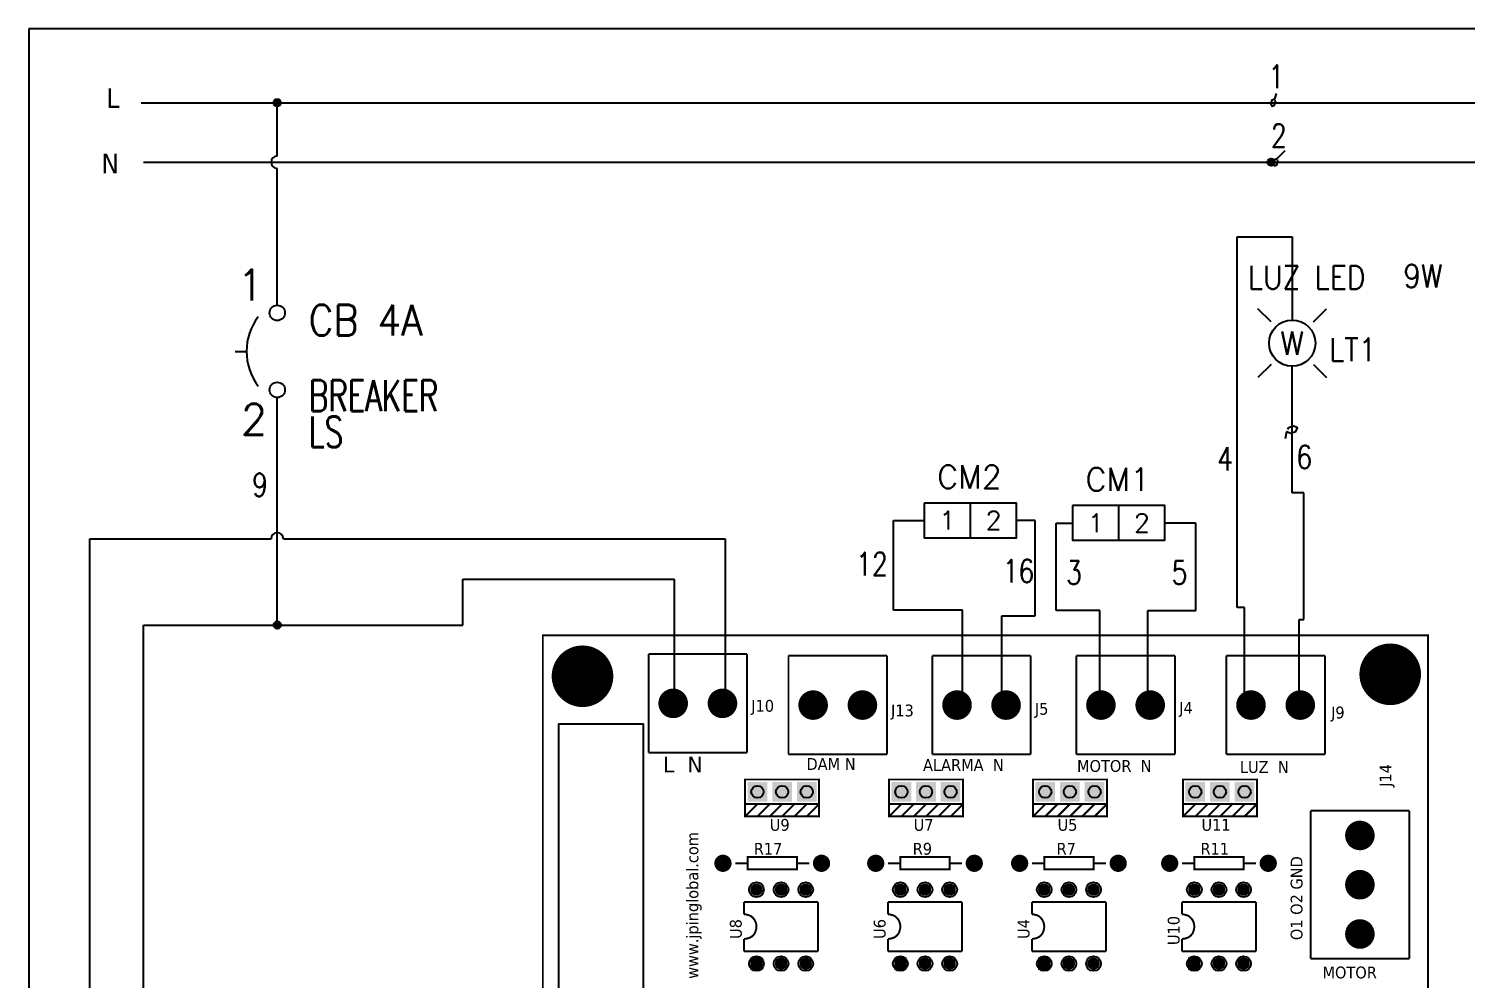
# Model space of a CAD drawing. Header units: millimetres. Extents: x 123.5 to 144.3, y 105.4 to 121.6.
# Drawn here: x 123.51 to 135.17, y 113.88 to 121.59 of the extents above; entities that cross this region are included whole.
import ezdxf
from ezdxf.enums import TextEntityAlignment as Align

# ---------------------------------------------------------------- set-up
doc = ezdxf.new("R2010")
doc.units = ezdxf.units.MM
doc.linetypes.add('HIDDEN2', pattern=[0.1875, 0.125, -0.0625])
for name, color, linetype in [('12632256', 7, 'Continuous'), ('BLK_12AWG', 7, 'Continuous'), ('DESC', 250, 'Continuous'), ('MISC', 7, 'Continuous'), ('SYMS', 7, 'Continuous'), ('TAGS', 250, 'Continuous'), ('TERMS', 250, 'Continuous'), ('WIRES', 7, 'Continuous')]:
    doc.layers.add(name, color=color, linetype=linetype)
doc.layers.add('WIRENO', color=7, linetype='Continuous', true_color=0x000000)
doc.styles.get("Standard").update_dxf_attribs({"font": 'tahoma.ttf'})
doc.styles.add('WD', font='romans.shx')

# ---------------------------------------------------------------- blocks, each defined once
blk = doc.blocks.new('WD_WNH')
at = {"linetype": 'Continuous', "style": 'WD', "width": 0.8}
blk.add_attdef('WIRENO', text='', height=0.125, dxfattribs=at).set_placement((0, 0.0625), align=Align.CENTER)
at = {"style": 'WD', "flags": 1}
for tag, p in [('W01USER', (0, 0.0781)), ('W02USER', (0, 0.0703)), ('W03USER', (0, 0.0625)), ('W04USER', (0, 0.0547)), ('W05USER', (0, 0.0469)), ('W06USER', (0, 0.0391)), ('W07USER', (0, 0.0312)), ('W08USER', (0, 0.0234)), ('W09USER', (0, 0.0156)), ('W10USER', (0, 0.0078))]:
    blk.add_attdef(tag, text='', height=0.005, dxfattribs=at).set_placement(p, align=Align.CENTER)
blk = doc.blocks.new('WDDOT')
for radius in [0.03, 0.0187, 0.00929]:
    blk.add_circle((0, 0), radius)
blk = doc.blocks.new('RPAD')
blk.add_trace([(-0.5, -0.5), (-0.5, 0.5), (0.5, -0.5), (0.5, 0.5)])
blk = doc.blocks.new('EPAD')
at = {"const_width": 0.5}
blk.add_lwpolyline([(-0.25, 0, 1), (0.25, 0, 1)], format="xyb", close=True, dxfattribs=at)
blk = doc.blocks.new('tarr')
at = {"const_width": 0.008}
for points in [[(128.3571, 111.4191), (131.9491, 111.4191), (131.9491, 115.7411), (128.3571, 115.7411), (128.3571, 111.4191)], [(128.7861, 115.6651), (128.7861, 115.2651)], [(128.7861, 115.6651), (129.1861, 115.6651)], [(129.1861, 115.6651), (129.1861, 115.2651)], [(129.3541, 115.6581), (129.3541, 115.2581)], [(129.3541, 115.6581), (129.7541, 115.6581)], [(129.7541, 115.6581), (129.7541, 115.2581)], [(129.9381, 115.6581), (129.9381, 115.2581)], [(129.9381, 115.6581), (130.3371, 115.6581)], [(130.3371, 115.6581), (130.3371, 115.2581)], [(130.5221, 115.6581), (130.5221, 115.2581)], [(130.5221, 115.6581), (130.9221, 115.6581)], [(130.9221, 115.6581), (130.9221, 115.2581)], [(131.1311, 115.6581), (131.1311, 115.2581)], [(131.1311, 115.6581), (131.5311, 115.6581)], [(131.5311, 115.6581), (131.5311, 115.2581)], [(128.7861, 115.2651), (129.1861, 115.2651)], [(129.3541, 115.2581), (129.7541, 115.2581)], [(129.9381, 115.2581), (130.3371, 115.2581)], [(130.5221, 115.2581), (130.9221, 115.2581)], [(131.1311, 115.2581), (131.5311, 115.2581)], [(129.1781, 115.0561), (129.4781, 115.0561), (129.4781, 115.1561), (129.1781, 115.1561), (129.1781, 115.0561)], [(129.7621, 115.0561), (130.0621, 115.0561), (130.0621, 115.1561), (129.7621, 115.1561), (129.7621, 115.0561)], [(130.3461, 115.0561), (130.6461, 115.0561), (130.6461, 115.1561), (130.3461, 115.1561), (130.3461, 115.0561)], [(130.9551, 115.0561), (131.2551, 115.0561), (131.2551, 115.1561), (130.9551, 115.1561), (130.9551, 115.0561)], [(129.4781, 115.0561), (129.4781, 115.0061), (129.1781, 115.0061), (129.1781, 115.0561)], [(129.2281, 115.0561), (129.1781, 115.0061)], [(129.2781, 115.0561), (129.2281, 115.0061)], [(129.3281, 115.0561), (129.2781, 115.0061)], [(129.3781, 115.0561), (129.3281, 115.0061)], [(129.4281, 115.0561), (129.3781, 115.0061)], [(129.4781, 115.0561), (129.4281, 115.0061)], [(130.0621, 115.0561), (130.0621, 115.0061), (129.7621, 115.0061), (129.7621, 115.0561)], [(129.8121, 115.0561), (129.7621, 115.0061)], [(129.8621, 115.0561), (129.8121, 115.0061)], [(129.9121, 115.0561), (129.8621, 115.0061)], [(129.9621, 115.0561), (129.9121, 115.0061)], [(130.0121, 115.0561), (129.9621, 115.0061)], [(130.0621, 115.0561), (130.0121, 115.0061)], [(130.6461, 115.0561), (130.6461, 115.0061), (130.3461, 115.0061), (130.3461, 115.0561)], [(130.3961, 115.0561), (130.3461, 115.0061)], [(130.4461, 115.0561), (130.3961, 115.0061)], [(130.4961, 115.0561), (130.4461, 115.0061)], [(130.5461, 115.0561), (130.4961, 115.0061)], [(130.5961, 115.0561), (130.5461, 115.0061)], [(130.6461, 115.0561), (130.5961, 115.0061)], [(131.2551, 115.0561), (131.2551, 115.0061), (130.9551, 115.0061), (130.9551, 115.0561)], [(131.0051, 115.0561), (130.9551, 115.0061)], [(131.0551, 115.0561), (131.0051, 115.0061)], [(131.1051, 115.0561), (131.0551, 115.0061)], [(131.1551, 115.0561), (131.1051, 115.0061)], [(131.2051, 115.0561), (131.1551, 115.0061)], [(131.2551, 115.0561), (131.2051, 115.0061)], [(131.4731, 115.0291), (131.8731, 115.0291)], [(131.4731, 115.0291), (131.4731, 114.4291)], [(131.8731, 114.4291), (131.8731, 115.0291)], [(129.1381, 114.8161), (129.1881, 114.8161)], [(129.1881, 114.7911), (129.3881, 114.7911), (129.3881, 114.8411), (129.1881, 114.8411), (129.1881, 114.7911)], [(129.3881, 114.8161), (129.4381, 114.8161)], [(129.7581, 114.8161), (129.8081, 114.8161)], [(129.8081, 114.7911), (130.0081, 114.7911), (130.0081, 114.8411), (129.8081, 114.8411), (129.8081, 114.7911)], [(130.0081, 114.8161), (130.0581, 114.8161)], [(130.3421, 114.8161), (130.3921, 114.8161)], [(130.3921, 114.7911), (130.5921, 114.7911), (130.5921, 114.8411), (130.3921, 114.8411), (130.3921, 114.7911)], [(130.5921, 114.8161), (130.6421, 114.8161)], [(130.9511, 114.8161), (131.0011, 114.8161)], [(131.0011, 114.7911), (131.2011, 114.7911), (131.2011, 114.8411), (131.0011, 114.8411), (131.0011, 114.7911)], [(131.2011, 114.8161), (131.2511, 114.8161)], [(129.1741, 114.6091), (129.1741, 114.6591)], [(129.1741, 114.6591), (129.4741, 114.6591)], [(129.4741, 114.4591), (129.4741, 114.6591)], [(129.7581, 114.6091), (129.7581, 114.6591)], [(129.7581, 114.6591), (130.0581, 114.6591)], [(130.0581, 114.4591), (130.0581, 114.6591)], [(130.3421, 114.6091), (130.3421, 114.6591)], [(130.3421, 114.6591), (130.6421, 114.6591)], [(130.6421, 114.4591), (130.6421, 114.6591)], [(130.9511, 114.6091), (130.9511, 114.6591)], [(130.9511, 114.6591), (131.2511, 114.6591)], [(131.2511, 114.4591), (131.2511, 114.6591)], [(129.2241, 114.5591), (129.2231, 114.5691), (129.2201, 114.5791), (129.2161, 114.5871), (129.2101, 114.5941), (129.2031, 114.6011), (129.1941, 114.6051), (129.1841, 114.6081), (129.1741, 114.6091)], [(129.8081, 114.5591), (129.8071, 114.5691), (129.8041, 114.5791), (129.8001, 114.5871), (129.7941, 114.5941), (129.7871, 114.6011), (129.7781, 114.6051), (129.7681, 114.6081), (129.7581, 114.6091)], [(130.3921, 114.5591), (130.3911, 114.5691), (130.3881, 114.5791), (130.3841, 114.5871), (130.3781, 114.5941), (130.3711, 114.6011), (130.3621, 114.6051), (130.3521, 114.6081), (130.3421, 114.6091)], [(131.0011, 114.5591), (131.0001, 114.5691), (130.9971, 114.5791), (130.9931, 114.5871), (130.9871, 114.5941), (130.9801, 114.6011), (130.9711, 114.6051), (130.9611, 114.6081), (130.9511, 114.6091)], [(129.2241, 114.5591), (129.2231, 114.5491), (129.2201, 114.5391), (129.2161, 114.5301), (129.2101, 114.5231), (129.2031, 114.5171), (129.1941, 114.5131), (129.1841, 114.5101), (129.1741, 114.5091)], [(129.8081, 114.5591), (129.8071, 114.5491), (129.8041, 114.5391), (129.8001, 114.5301), (129.7941, 114.5231), (129.7871, 114.5171), (129.7781, 114.5131), (129.7681, 114.5101), (129.7581, 114.5091)], [(130.3921, 114.5591), (130.3911, 114.5491), (130.3881, 114.5391), (130.3841, 114.5301), (130.3781, 114.5231), (130.3711, 114.5171), (130.3621, 114.5131), (130.3521, 114.5101), (130.3421, 114.5091)], [(131.0011, 114.5591), (131.0001, 114.5491), (130.9971, 114.5391), (130.9931, 114.5301), (130.9871, 114.5231), (130.9801, 114.5171), (130.9711, 114.5131), (130.9611, 114.5101), (130.9511, 114.5091)], [(129.1741, 114.4591), (129.1741, 114.5091)], [(129.1741, 114.4591), (129.4741, 114.4591)], [(129.7581, 114.4591), (129.7581, 114.5091)], [(129.7581, 114.4591), (130.0581, 114.4591)], [(130.3421, 114.4591), (130.3421, 114.5091)], [(130.3421, 114.4591), (130.6421, 114.4591)], [(130.9511, 114.4591), (130.9511, 114.5091)], [(130.9511, 114.4591), (131.2511, 114.4591)], [(131.4731, 114.4291), (131.8731, 114.4291)]]:
    blk.add_lwpolyline(points, dxfattribs=at)
blk.add_lwpolyline([(128.7661, 114.0601), (128.7661, 115.3811), (128.4201, 115.3811), (128.4201, 114.0601), (128.7661, 114.0601)])
for centre, radius in [((128.5181, 115.5751), 0.03), ((131.7961, 115.5831), 0.03), ((128.8861, 115.4651), 0.03), ((129.0861, 115.4651), 0.03), ((129.4541, 115.4581), 0.03), ((129.6541, 115.4581), 0.03), ((130.0381, 115.4581), 0.03), ((130.2371, 115.4581), 0.03), ((130.6221, 115.4581), 0.03), ((130.8221, 115.4581), 0.03), ((131.2311, 115.4581), 0.03), ((131.4311, 115.4581), 0.03), ((129.2281, 115.1061), 0.025), ((129.3281, 115.1061), 0.025), ((129.4281, 115.1061), 0.025), ((129.8121, 115.1061), 0.025), ((129.9121, 115.1061), 0.025), ((130.0121, 115.1061), 0.025), ((130.3961, 115.1061), 0.025), ((130.4961, 115.1061), 0.025), ((130.5961, 115.1061), 0.025), ((131.0051, 115.1061), 0.025), ((131.1051, 115.1061), 0.025), ((131.2051, 115.1061), 0.025), ((131.6731, 114.9291), 0.03), ((129.0881, 114.8161), 0.025), ((129.4881, 114.8161), 0.025), ((129.7081, 114.8161), 0.025), ((130.1081, 114.8161), 0.025), ((130.2921, 114.8161), 0.025), ((130.6921, 114.8161), 0.025), ((130.9011, 114.8161), 0.025), ((131.3011, 114.8161), 0.025), ((131.6731, 114.7291), 0.03), ((129.2241, 114.7091), 0.03), ((129.3241, 114.7091), 0.03), ((129.4241, 114.7091), 0.03), ((129.8081, 114.7091), 0.03), ((129.9081, 114.7091), 0.03), ((130.0081, 114.7091), 0.03), ((130.3921, 114.7091), 0.03), ((130.4921, 114.7091), 0.03), ((130.5921, 114.7091), 0.03), ((131.0011, 114.7091), 0.03), ((131.1011, 114.7091), 0.03), ((131.2011, 114.7091), 0.03), ((131.6731, 114.5291), 0.03), ((129.2241, 114.4091), 0.03), ((129.3241, 114.4091), 0.03), ((129.4241, 114.4091), 0.03), ((129.8081, 114.4091), 0.03), ((129.9081, 114.4091), 0.03), ((130.0081, 114.4091), 0.03), ((130.3921, 114.4091), 0.03), ((130.4921, 114.4091), 0.03), ((130.5921, 114.4091), 0.03), ((131.0011, 114.4091), 0.03), ((131.1011, 114.4091), 0.03), ((131.2011, 114.4091), 0.03)]:
    blk.add_circle(centre, radius)
for name, p, xscale, yscale in [('EPAD', (128.5181, 115.5751), 0.25, 0.25), ('EPAD', (131.7961, 115.5831), 0.25, 0.25), ('EPAD', (128.8861, 115.4651), 0.12, 0.12), ('EPAD', (129.0861, 115.4651), 0.12, 0.12), ('EPAD', (129.4541, 115.4581), 0.12, 0.12), ('EPAD', (129.6541, 115.4581), 0.12, 0.12), ('EPAD', (130.0381, 115.4581), 0.12, 0.12), ('EPAD', (130.2371, 115.4581), 0.12, 0.12), ('EPAD', (130.6221, 115.4581), 0.12, 0.12), ('EPAD', (130.8221, 115.4581), 0.12, 0.12), ('EPAD', (131.2311, 115.4581), 0.12, 0.12), ('EPAD', (131.4311, 115.4581), 0.12, 0.12), ('EPAD', (131.6731, 114.9291), 0.12, 0.12), ('EPAD', (129.0881, 114.8161), 0.07, 0.07), ('EPAD', (129.4881, 114.8161), 0.07, 0.07), ('EPAD', (129.7081, 114.8161), 0.07, 0.07), ('EPAD', (130.1081, 114.8161), 0.07, 0.07), ('EPAD', (130.2921, 114.8161), 0.07, 0.07), ('EPAD', (130.6921, 114.8161), 0.07, 0.07), ('EPAD', (130.9011, 114.8161), 0.07, 0.07), ('EPAD', (131.3011, 114.8161), 0.07, 0.07), ('EPAD', (131.6731, 114.7291), 0.12, 0.12), ('EPAD', (129.2241, 114.7091), 0.05, 0.05), ('EPAD', (129.3241, 114.7091), 0.05, 0.05), ('EPAD', (129.4241, 114.7091), 0.05, 0.05), ('EPAD', (129.8081, 114.7091), 0.05, 0.05), ('EPAD', (129.9081, 114.7091), 0.05, 0.05), ('EPAD', (130.0081, 114.7091), 0.05, 0.05), ('EPAD', (130.3921, 114.7091), 0.05, 0.05), ('EPAD', (130.4921, 114.7091), 0.05, 0.05), ('EPAD', (130.5921, 114.7091), 0.05, 0.05), ('EPAD', (131.0011, 114.7091), 0.05, 0.05), ('EPAD', (131.1011, 114.7091), 0.05, 0.05), ('EPAD', (131.2011, 114.7091), 0.05, 0.05), ('EPAD', (131.6731, 114.5291), 0.12, 0.12), ('RPAD', (129.2241, 114.4091), 0.05, 0.05), ('EPAD', (129.3241, 114.4091), 0.05, 0.05), ('EPAD', (129.4241, 114.4091), 0.05, 0.05), ('RPAD', (129.8081, 114.4091), 0.05, 0.05), ('EPAD', (129.9081, 114.4091), 0.05, 0.05), ('EPAD', (130.0081, 114.4091), 0.05, 0.05), ('RPAD', (130.3921, 114.4091), 0.05, 0.05), ('EPAD', (130.4921, 114.4091), 0.05, 0.05), ('EPAD', (130.5921, 114.4091), 0.05, 0.05), ('RPAD', (131.0011, 114.4091), 0.05, 0.05), ('EPAD', (131.1011, 114.4091), 0.05, 0.05), ('EPAD', (131.2011, 114.4091), 0.05, 0.05)]:
    blk.add_blockref(name, p, dxfattribs=dict(xscale=xscale, yscale=yscale))
at = {"xscale": 0.08, "yscale": 0.08, "rotation": 180}
for p in [(129.2281, 115.1061), (129.3281, 115.1061), (129.4281, 115.1061), (129.8121, 115.1061), (129.9121, 115.1061), (130.0121, 115.1061), (130.3961, 115.1061), (130.4961, 115.1061), (130.5961, 115.1061), (131.0051, 115.1061), (131.1051, 115.1061), (131.2051, 115.1061)]:
    blk.add_blockref('RPAD', p, dxfattribs=at)
at = {"layer": '12632256'}
for s, height, width, p in [('J10', 0.048, 1.041667, (129.2031, 115.4311)), ('J13', 0.048, 1.041667, (129.7701, 115.4121)), ('J5', 0.048, 1.041667, (130.3541, 115.4191)), ('J4', 0.048, 1.041667, (130.9401, 115.4231)), ('J9', 0.048, 1.041667, (131.5561, 115.4041)), ('L  N', 0.064, 1.09375, (128.8451, 115.1851)), ('DAM N', 0.048, 1.041667, (129.4271, 115.1951)), ('ALARMA  N', 0.048, 1.041667, (129.9001, 115.1911)), ('MOTOR  N', 0.048, 1.041667, (130.5251, 115.1871)), ('LUZ  N', 0.048, 1.041667, (131.1861, 115.1831)), ('U9', 0.048, 1.041667, (129.2781, 114.9481)), ('U7', 0.048, 1.041667, (129.8621, 114.9481)), ('U5', 0.048, 1.041667, (130.4461, 114.9481)), ('U11', 0.048, 1.041667, (131.0301, 114.9481)), ('R17', 0.048, 1.041667, (129.2131, 114.8511)), ('R9', 0.048, 1.041667, (129.8581, 114.8511)), ('R7', 0.048, 1.041667, (130.4421, 114.8511)), ('R11', 0.048, 1.041667, (131.0261, 114.8511)), ('MOTOR', 0.048, 1.041667, (131.5211, 114.3491))]:
    blk.add_text(s, height=height, dxfattribs=dict(at, width=width)).set_placement(p)
at = {"layer": '12632256', "width": 1.041667}
for s, p in [('J14', (131.8011, 115.1261)), ('www.jpinglobal.com', (128.9881, 114.3471)), ('O1 O2 GND', (131.4401, 114.5041)), ('U8', (129.1641, 114.5091)), ('U6', (129.7481, 114.5091)), ('U4', (130.3321, 114.5091)), ('U10', (130.9411, 114.4841))]:
    blk.add_text(s, height=0.048, rotation=90, dxfattribs=at).set_placement(p)
blk = doc.blocks.new('VCB1')
at = {"linetype": 'HIDDEN2'}
blk.add_line((-0.1712, 0), (-0.125, 0), dxfattribs=at)
for centre in [(0, 0.1562), (0, -0.1562)]:
    blk.add_circle(centre, 0.0312)
blk.add_arc((0.1094, 0), 0.2344, 143.1301, 216.8699)
at = {"style": 'WD'}
for tag, p, width in [('INST', (0.2188, 0.3883), 0.7), ('LOC', (0.2188, 0.2188), 0.7), ('TAG1', (0.1269, 0.0644), 0.9), ('XREF', (0.1287, -0.09), 0.7), ('DESC1', (0.1287, -0.242), 0.7), ('DESC2', (0.1287, -0.3893), 0.7)]:
    blk.add_attdef(tag, p, '', height=0.125, dxfattribs=dict(at, width=width))
at = {"linetype": 'Continuous', "style": 'WD'}
for tag, height, flags, p in [('TERM01', 0.125, 8, (-0.055, 0.2066)), ('MFG', 0.01, 9, (-0.1421, -0.0881)), ('CAT', 0.01, 9, (-0.1421, -0.0731))]:
    blk.add_attdef(tag, text='', height=height, dxfattribs=dict(at, flags=flags)).set_placement(p, align=Align.RIGHT)
at = {"style": 'WD', "width": 0.7}
blk.add_attdef('RATING1', text='', height=0.125, dxfattribs=at).set_placement((-0.1875, 0.0625), align=Align.RIGHT)
at = {"color": 7, "style": 'WD', "flags": 1}
for tag, p in [('X2TERM01', (0, 0.1875)), ('X8TERM02', (0, -0.1875))]:
    blk.add_attdef(tag, p, '', height=0.0125, dxfattribs=at)
at = {"color": 7, "style": 'WD'}
for tag, p in [('X4LINK', (-0.25, 0)), ('X1LINK', (0, 0))]:
    blk.add_attdef(tag, p, '', height=0.01, dxfattribs=at)
at = {"style": 'WD', "flags": 9}
for tag, p in [('FAMILY', (-0.1421, -0.0365)), ('CONTACT', (-0.1288, -0.1291))]:
    blk.add_attdef(tag, text='', height=0.01, dxfattribs=at).set_placement(p, align=Align.RIGHT)
at = {"linetype": 'Continuous', "style": 'WD', "flags": 9}
blk.add_attdef('ASSYCODE', text='', height=0.01, dxfattribs=at).set_placement((-0.1533, -0.1061), align=Align.CENTER)
at = {"linetype": 'Continuous', "style": 'WD', "flags": 8}
blk.add_attdef('TERM02', text='', height=0.125, dxfattribs=at).set_placement((-0.0407, -0.2134), align=Align.TOP_RIGHT)
blk = doc.blocks.new('VLT1W')
for p, q in [((-0.1149, 0.1149), (-0.1856, 0.1856)), ((0.1149, 0.1149), (0.1856, 0.1856)), ((-0.1149, -0.1149), (-0.1856, -0.1856)), ((0.1149, -0.1149), (0.1856, -0.1856))]:
    blk.add_line(p, q)
blk.add_circle((0, 0), 0.125)
at = {"linetype": 'Continuous', "style": 'WD'}
for tag, height, flags, p in [('TERM01', 0.125, 8, (-0.0312, 0.2188)), ('MFG', 0.01, 9, (-0.2211, -0.1494)), ('CAT', 0.01, 9, (-0.2211, -0.1343))]:
    blk.add_attdef(tag, text='', height=height, dxfattribs=dict(at, flags=flags)).set_placement(p, align=Align.RIGHT)
at = {"style": 'WD', "flags": 1}
for tag, p in [('X2TERM01', (0, 0.125)), ('X8TERM02', (0, -0.125))]:
    blk.add_attdef(tag, p, '', height=0.0125, dxfattribs=at)
at = {"style": 'WD'}
blk.add_attdef('COLOR', text='', height=0.125, dxfattribs=at).set_placement((0, 0), align=Align.MIDDLE)
for tag, p, width in [('TAG1', (0.2, -0.0979), 0.9), ('DESC1', (-0.256, -0.9315), 0.9), ('WDTAGALT', (-0.25, -1.25), 0.7)]:
    blk.add_attdef(tag, p, '', height=0.125, dxfattribs=dict(at, width=width))
at = {"linetype": 'Continuous', "style": 'WD', "flags": 9}
blk.add_attdef('ASSYCODE', text='', height=0.01, dxfattribs=at).set_placement((-0.2399, -0.0934), align=Align.CENTER)
at = {"style": 'WD', "flags": 9}
blk.add_attdef('FAMILY', text='', height=0.01, dxfattribs=at).set_placement((-0.2191, -0.1166), align=Align.RIGHT)
at = {"style": 'WD'}
for tag, width, p in [('INST', 0.7, (0.2812, -0.1471)), ('LOC', 0.7, (0.2812, -0.3167)), ('DESC2', 0.9, (-0.256, -0.9627))]:
    blk.add_attdef(tag, text='', height=0.125, dxfattribs=dict(at, width=width)).set_placement(p, align=Align.TOP_LEFT)
at = {"linetype": 'Continuous', "style": 'WD', "flags": 8}
blk.add_attdef('TERM02', text='', height=0.125, dxfattribs=at).set_placement((-0.0312, -0.2188), align=Align.TOP_RIGHT)
blk = doc.blocks.new('WD_WNV')
at = {"style": 'WD', "flags": 1}
for tag, p in [('W01USER', (-0.0625, 0.0938)), ('W02USER', (-0.0625, 0.0859)), ('W03USER', (-0.0625, 0.0781)), ('W04USER', (-0.0625, 0.0703)), ('W05USER', (-0.0625, 0.0625)), ('W06USER', (-0.0625, 0.0547)), ('W07USER', (-0.0625, 0.0469)), ('W08USER', (-0.0625, 0.0391)), ('W09USER', (-0.0625, 0.0312)), ('W10USER', (-0.0625, 0.0234))]:
    blk.add_attdef(tag, text='', height=0.005, dxfattribs=at).set_placement(p, align=Align.CENTER)
at = {"linetype": 'Continuous', "style": 'WD', "width": 0.8}
blk.add_attdef('WIRENO', text='', height=0.125, dxfattribs=at).set_placement((-0.05, 0), align=Align.MIDDLE_RIGHT)
blk = doc.blocks.new('HSP1001')
blk.add_line((0, -0.0923), (0, 0.0952))
blk.add_lwpolyline([(-0.25, 0.0952), (-0.25, -0.0923), (0.25, -0.0923), (0.25, 0.0952)], close=True)
at = {"style": 'WD', "width": 0.7}
for tag, p in [('INST', (-0.0115, 1.05)), ('LOC', (-0.0115, 0.8804)), ('DESC1', (-0.0053, 0.7064)), ('DESC2', (-0.0053, 0.5252)), ('DESC3', (-0.0053, 0.3502))]:
    blk.add_attdef(tag, text='', height=0.125, dxfattribs=at).set_placement(p, align=Align.CENTER)
at = {"style": 'WD'}
blk.add_attdef('TAG1', text='', height=0.125, dxfattribs=at).set_placement((-0.0053, 0.1752), align=Align.CENTER)
at = {"style": 'WD', "width": 0.9, "flags": 8}
blk.add_attdef('TERMDESC01', text='', height=0.125, dxfattribs=at).set_placement((-0.3125, 0.05), align=Align.RIGHT)
blk.add_attdef('TERMDESC02', (0.3125, 0.05), '', height=0.125, dxfattribs=at)
at = {"style": 'WD'}
for tag, p in [('TERM01', (-0.125, 0.0014)), ('TERM02', (0.125, 0.0014))]:
    blk.add_attdef(tag, text='', height=0.1, dxfattribs=at).set_placement(p, align=Align.MIDDLE_CENTER)
at = {"style": 'WD', "flags": 1}
for tag, p, height in [('X4TERM01', (-0.25, 0.0014), 0.0125), ('MFG', (-0.1408, -0.0005), 0.01), ('X1TERM02', (0.25, 0.0014), 0.0125), ('ASSYCODE', (-0.1424, -0.0504), 0.01), ('CAT', (-0.1418, -0.0347), 0.01), ('ACE_FLAG', (-0.1408, -0.0161), 0.01), ('FAMILY', (-0.1413, -0.0656), 0.01)]:
    blk.add_attdef(tag, p, '', height=height, dxfattribs=at)
at = {"style": 'WD', "width": 0.9, "flags": 8}
blk.add_attdef('X4WIRE01', text='', height=0.125, dxfattribs=at).set_placement((-0.3125, -0.05), align=Align.TOP_RIGHT)
blk.add_attdef('X1WIRE02', text='', height=0.125, dxfattribs=at).set_placement((0.3125, -0.05), align=Align.TOP_LEFT)

msp = doc.modelspace()

# ---------------------------------------------------------------- linework, layer by layer
at = {"color": 7, "linetype": 'Continuous'}
for p, q in [((144.256, 121.59), (123.506, 121.59)), ((123.506, 121.59), (123.506, 105.405))]:
    msp.add_line(p, q, dxfattribs=at)
at = {"layer": 'BLK_12AWG'}
for p, q in [((124.418, 120.99), (142.793, 120.99)), ((125.522, 120.557), (125.522, 120.99)), ((124.438, 120.507), (142.813, 120.507)), ((125.522, 119.341), (125.522, 120.457))]:
    msp.add_line(p, q, dxfattribs=at)
msp.add_arc((125.522, 120.507), 0.05, 90, 270, dxfattribs=at)
at = {"layer": 'WIRENO'}
for points in [[(133.631, 121.065), (133.616, 121.02), (133.596, 121.01), (133.586, 120.98), (133.596, 120.961), (133.616, 120.971), (133.625, 121), (133.621, 121.01)], [(133.7, 120.6), (133.635, 120.536), (133.616, 120.526), (133.606, 120.497), (133.616, 120.477), (133.635, 120.487), (133.645, 120.517), (133.64, 120.526)], [(133.705, 118.264), (133.716, 118.322), (133.746, 118.308), (133.79, 118.322), (133.804, 118.352), (133.775, 118.366), (133.731, 118.352), (133.723, 118.337)]]:
    msp.add_lwpolyline(points, dxfattribs=at)
at = {"layer": 'WIRES'}
for p, q in [((133.314, 116.892), (133.314, 119.901)), ((133.314, 119.901), (133.761, 119.901)), ((133.761, 119.901), (133.761, 119.226)), ((133.761, 117.823), (133.761, 118.851)), ((125.523, 116.751), (125.523, 118.597)), ((133.855, 117.823), (133.761, 117.823)), ((133.855, 116.795), (133.855, 117.823)), ((130.524, 116.871), (130.524, 117.6)), ((130.524, 117.6), (130.774, 117.6)), ((131.674, 117.6), (131.524, 117.6)), ((131.674, 116.825), (131.674, 117.6)), ((131.846, 116.87), (131.846, 117.579)), ((131.846, 117.579), (131.978, 117.579)), ((132.978, 117.579), (132.728, 117.579)), ((132.978, 116.869), (132.978, 117.579)), ((124.002, 106.622), (124.002, 117.45)), ((124.002, 117.45), (125.473, 117.45)), ((125.573, 117.45), (129.158, 117.45)), ((129.158, 117.45), (129.158, 116.154)), ((127.028, 116.751), (127.028, 117.122)), ((127.028, 117.122), (128.744, 117.122)), ((128.744, 117.122), (128.744, 116.128)), ((131.084, 116.871), (130.524, 116.871)), ((131.084, 116.142), (131.084, 116.871)), ((131.405, 116.051), (131.405, 116.825)), ((131.405, 116.825), (131.674, 116.825)), ((132.199, 116.87), (131.846, 116.87)), ((132.199, 116.161), (132.199, 116.87)), ((132.59, 116.158), (132.59, 116.869)), ((132.59, 116.869), (132.978, 116.869)), ((133.374, 116.892), (133.314, 116.892)), ((133.374, 116.131), (133.374, 116.892)), ((124.436, 107.372), (124.436, 116.751)), ((124.436, 116.751), (125.523, 116.751)), ((125.523, 116.751), (127.028, 116.751)), ((133.818, 116.161), (133.818, 116.795)), ((133.818, 116.795), (133.855, 116.795))]:
    msp.add_line(p, q, dxfattribs=at)
msp.add_arc((125.523, 117.45), 0.05, 0, 180, dxfattribs=at)

# ---------------------------------------------------------------- block references
at = {"layer": 'DESC', "xscale": 2, "yscale": 2, "zscale": 2}
msp.add_blockref('tarr', (-129.036, -114.815), dxfattribs=at)
at = {"layer": 'SYMS'}
for p in [(125.522, 120.99), (133.59, 120.507), (125.523, 116.751)]:
    msp.add_blockref('WDDOT', p, dxfattribs=at)
ref = msp.add_blockref('VCB1', (125.523, 118.972), dxfattribs=dict(at, xscale=2, yscale=2, zscale=2))
ref.add_attrib('DESC2', 'LS', (125.78, 118.194), dxfattribs={"layer": 'DESC', "height": 0.25, "style": 'WD', "width": 0.7})
ref.add_attrib('DESC1', 'BREAKER', (125.78, 118.488), dxfattribs={"layer": 'DESC', "height": 0.25, "style": 'WD', "width": 0.7})
ref.add_attrib('TAG1', 'CB 4A', (125.777, 119.101), dxfattribs={"layer": 'TAGS', "height": 0.25, "style": 'WD', "width": 0.9})
ref.add_attrib('TERM02', '2', dxfattribs={"layer": 'TERMS', "linetype": 'Continuous', "height": 0.25, "style": 'WD', "flags": 8}).set_placement((125.441, 118.545), align=Align.TOP_RIGHT)
ref.add_attrib('TERM01', '1', dxfattribs={"layer": 'TERMS', "linetype": 'Continuous', "height": 0.25, "style": 'WD', "flags": 8}).set_placement((125.413, 119.386), align=Align.RIGHT)
ref = msp.add_blockref('VLT1W', (133.761, 119.039), dxfattribs=dict(at, xscale=1.5, yscale=1.5, zscale=1.5))
ref.add_attrib('TAG1', 'LT1', (134.061, 118.892), dxfattribs={"layer": 'TAGS', "height": 0.1875, "style": 'WD', "width": 0.9})
ref.add_attrib('DESC2', '9W', dxfattribs={"layer": 'DESC', "height": 0.1875, "style": 'WD', "width": 0.9}).set_placement((134.662, 119.677), align=Align.TOP_LEFT)
ref.add_attrib('DESC1', 'LUZ LED', (133.401, 119.478), dxfattribs={"layer": 'DESC', "height": 0.1875, "style": 'WD', "width": 0.9})
ref.add_attrib('COLOR', 'W', dxfattribs={"layer": 'MISC', "height": 0.188, "style": 'WD'}).set_placement((133.761, 119.039), align=Align.MIDDLE)
ref = msp.add_blockref('HSP1001', (131.149, 117.597), dxfattribs=dict(at, xscale=1.5, yscale=1.5, zscale=1.5))
ref.add_attrib('TAG1', 'CM2', dxfattribs={"layer": 'TAGS', "height": 0.1875, "style": 'WD'}).set_placement((131.141, 117.86), align=Align.CENTER)
ref.add_attrib('TERM01', '1', dxfattribs={"layer": 'TERMS', "height": 0.15, "style": 'WD'}).set_placement((130.962, 117.6), align=Align.MIDDLE_CENTER)
ref.add_attrib('TERM02', '2', dxfattribs={"layer": 'TERMS', "height": 0.15, "style": 'WD'}).set_placement((131.337, 117.6), align=Align.MIDDLE_CENTER)
ref = msp.add_blockref('HSP1001', (132.353, 117.577), dxfattribs=dict(at, xscale=1.5, yscale=1.5, zscale=1.5))
ref.add_attrib('TAG1', 'CM1', dxfattribs={"layer": 'TAGS', "height": 0.1875, "style": 'WD'}).set_placement((132.345, 117.839), align=Align.CENTER)
ref.add_attrib('TERM01', '1', dxfattribs={"layer": 'TERMS', "height": 0.15, "style": 'WD'}).set_placement((132.166, 117.579), align=Align.MIDDLE_CENTER)
ref.add_attrib('TERM02', '2', dxfattribs={"layer": 'TERMS', "height": 0.15, "style": 'WD'}).set_placement((132.541, 117.579), align=Align.MIDDLE_CENTER)
at = {"layer": 'WIRENO'}
ref = msp.add_blockref('WD_WNH', (133.576, 120.887), dxfattribs=dict(at, xscale=1.5, yscale=1.5, zscale=1.5))
ref.add_attrib('WIRENO', '1', dxfattribs={"linetype": 'Continuous', "height": 0.188, "style": 'WD', "width": 0.8}).set_placement((133.631, 121.052), align=Align.BOTTOM_CENTER)
ref = msp.add_blockref('WD_WNH', (133.597, 120.407), dxfattribs=dict(at, xscale=1.5, yscale=1.5, zscale=1.5))
ref.add_attrib('WIRENO', '2', dxfattribs={"linetype": 'Continuous', "height": 0.188, "style": 'WD', "width": 0.8}).set_placement((133.652, 120.573), align=Align.BOTTOM_CENTER)
ref = msp.add_blockref('WD_WNV', (133.761, 118.337), dxfattribs=dict(at, xscale=1.5, yscale=1.5, zscale=1.5))
ref.add_attrib('WIRENO', '6', dxfattribs={"linetype": 'Continuous', "height": 0.188, "style": 'WD', "width": 0.8}).set_placement((133.923, 118.115), align=Align.MIDDLE_RIGHT)
ref = msp.add_blockref('WD_WNH', (133.537, 119.901), dxfattribs=dict(at, xscale=1.5, yscale=1.5, zscale=1.5))
ref.add_attrib('WIRENO', '4', dxfattribs={"linetype": 'Continuous', "height": 0.188, "style": 'WD', "width": 0.8}).set_placement((133.217, 117.95), align=Align.BOTTOM_CENTER)
ref = msp.add_blockref('WD_WNH', (125.037, 117.734), dxfattribs=dict(at, xscale=1.5, yscale=1.5, zscale=1.5))
ref.add_attrib('WIRENO', '9', dxfattribs={"linetype": 'Continuous', "height": 0.188, "style": 'WD', "width": 0.8}).set_placement((125.382, 117.795), align=Align.CENTER)
ref = msp.add_blockref('WD_WNV', (130.553, 117.246), dxfattribs=dict(at, xscale=1.5, yscale=1.5, zscale=1.5))
ref.add_attrib('WIRENO', '12', dxfattribs={"linetype": 'Continuous', "height": 0.1875, "style": 'WD', "width": 0.8}).set_placement((130.478, 117.246), align=Align.MIDDLE_RIGHT)
ref = msp.add_blockref('WD_WNH', (131.539, 117.001), dxfattribs=dict(at, xscale=1.5, yscale=1.5, zscale=1.5))
ref.add_attrib('WIRENO', '16', dxfattribs={"linetype": 'Continuous', "height": 0.1875, "style": 'WD', "width": 0.8}).set_placement((131.539, 117.095), align=Align.CENTER)
ref = msp.add_blockref('WD_WNH', (131.645, 117.022), dxfattribs=dict(at, xscale=1.5, yscale=1.5, zscale=1.5))
ref.add_attrib('WIRENO', '3', dxfattribs={"linetype": 'Continuous', "height": 0.188, "style": 'WD', "width": 0.8}).set_placement((131.99, 117.083), align=Align.CENTER)
ref = msp.add_blockref('WD_WNH', (132.501, 117.022), dxfattribs=dict(at, xscale=1.5, yscale=1.5, zscale=1.5))
ref.add_attrib('WIRENO', '5', dxfattribs={"linetype": 'Continuous', "height": 0.188, "style": 'WD', "width": 0.8}).set_placement((132.846, 117.083), align=Align.CENTER)

# ---------------------------------------------------------------- texts
at = {"char_height": 0.16, "attachment_point": 1}
for s, insert in [('L', (124.136, 121.107)), ('N', (124.096, 120.577))]:
    msp.add_mtext_dynamic_manual_height_columns(s, width=0.37194, gutter_width=0.05, heights=[0], dxfattribs=dict(at, insert=insert))

doc.saveas('drawing.dxf')
